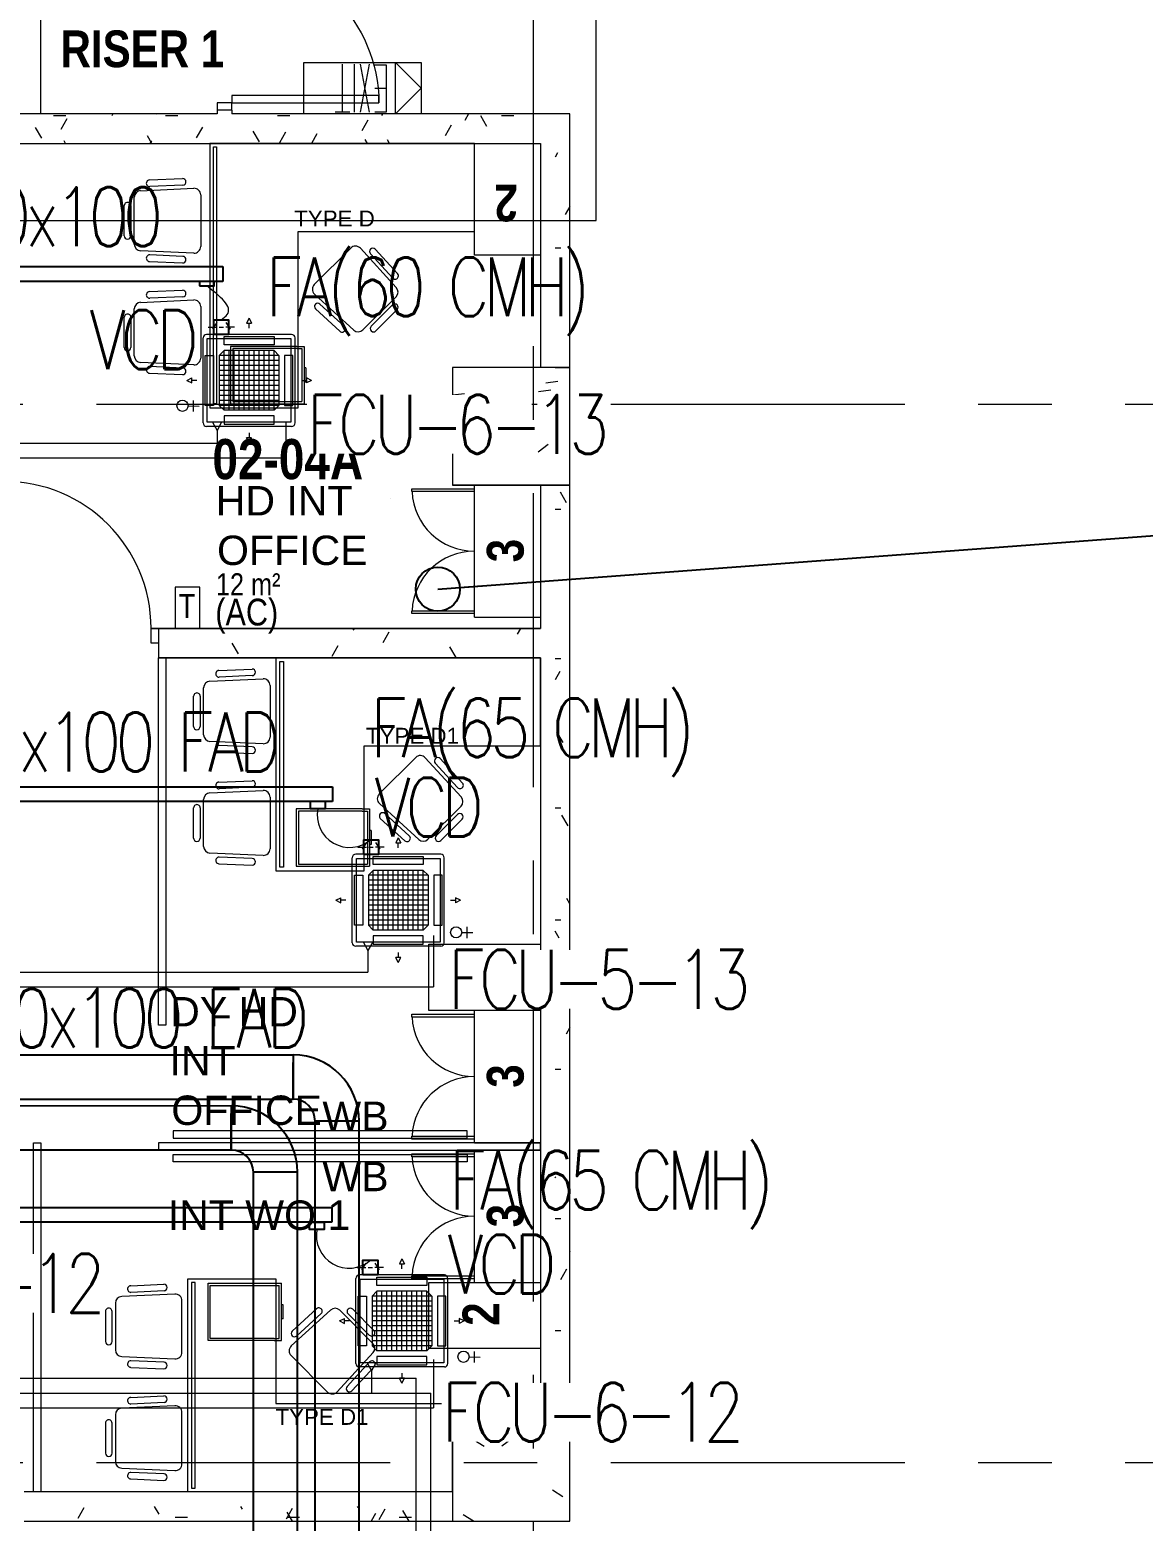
# Model space of a CAD drawing. Header units: millimetres. Extents: x 50620 to 404449, y -131543 to 97.
# Drawn here: x 359962 to 367537, y -64398 to -54251 of the extents above; entities that cross this region are included whole.
import ezdxf

# ---------------------------------------------------------------- set-up
doc = ezdxf.new("R2010")
doc.units = ezdxf.units.MM
for name, pattern in [('CONTINOUS', [0]), ('IDA - Grid Line', [3500, 2000, -500, 500, -500]), ('IDA - Hidden 065', [537.5, 375, -162.5])]:
    doc.linetypes.add(name, pattern=pattern)
for name, color, linetype, lineweight in [('1599_DB_A_BLK2_HQ_R21- LINKVIEW_BLK2_1ST STOREY Toilet JOH$0$S-_COLN----_E', 8, 'Continuous', 9), ('1599_DB_A_BLK2_HQ_R21-2ND STOREY 20230517--$0$A-_DETA----_ED-1', 8, 'Continuous', 9), ('1599_DB_A_BLK2_HQ_R21-2ND STOREY 20230517--$0$A-_DOOR----_E', 8, 'Continuous', 9), ('1599_DB_A_BLK2_HQ_R21-2ND STOREY 20230517--$0$E-_LIGT----_E', 8, 'Continuous', 9), ('1599_DB_A_BLK2_HQ_R21-2ND STOREY 20230517--$0$S-_COLN----_E', 8, 'Continuous', 9), ('A-_DETA----_ED-2', 8, 'IDA - Hidden 065', 9), ('A-_FURT----_E', 8, 'Continuous', 9), ('A-_ROOMNAME_A', 8, 'Continuous', 9), ('A-_WALL----_H-1', 8, 'Continuous', 9), ('A-_WALLPRTN_E', 8, 'Continuous', 9), ('E-_LIGT----_E', 8, 'Continuous', 5), ('FURNITURE', 8, 'Continuous', 9), ('M-_ACMV TX', 6, 'Continuous', 25), ('M-_ACON----_E-N', 7, 'Continuous', 9), ('M-_ARCHI', 8, 'Continuous', 5), ('M-AC-TEXT', 5, 'CONTINOUS', 25), ('M-ACMV_CDP', 190, 'DRAIN_PIPE', 13), ('M-ACMV_FAD', 3, 'Continuous', 25), ('M-ACMV_FAF', 3, 'Continuous', 25), ('M-ACMV_FCU', 5, 'Continuous', 25), ('M-ACMV_FLEXD', 222, 'Continuous', 25), ('M-ACMV_PW', 8, 'REFRIGERANT', 25), ('M-ACMV_REF-P', 134, '500-1-RP', 9), ('M-ACMV_REMOTE', 222, 'Continuous', 5), ('M-FA TEXT', 3, 'Continuous', 25), ('M_ACMV_ANNOTATION', 7, 'Continuous', 20), ('S-_COLN----_E-1', 8, 'Continuous', 5), ('S-_COLN----_E-2', 8, 'Continuous', 5)]:
    doc.layers.add(name, color=color, linetype=linetype, lineweight=lineweight)
doc.layers.add('S-_ANOTGRID_E-1', color=9, linetype='IDA - Grid Line', lineweight=5, true_color=0x808080)
doc.styles.add('1599_DB_A_BLK2_HQ_R21-2ND STOREY 20230517--$0$Arial', font='arial.ttf')
doc.styles.add('Arial', font='arial.ttf', dxfattribs={"width": 0.8, "height": 300})
doc.styles.add('Arial Narrow_2', font='ARIALN.TTF', dxfattribs={"height": 90})
doc.styles.add('Arial Narrow_4', font='ARIALN.TTF', dxfattribs={"height": 375})
doc.styles.add('Arial Narrow_B_2', font='ARIALNB.TTF', dxfattribs={"height": 500})
doc.styles.add('Arial Narrow_B_3', font='ARIALNB.TTF', dxfattribs={"height": 450})
doc.styles.add('Arial Narrow_B_4', font='ARIALNB.TTF', dxfattribs={"height": 500})
doc.styles.add('Arial_3', font='arial.ttf', dxfattribs={"height": 500})
doc.styles.add('ROMANS', font='romans.shx', dxfattribs={"width": 0.8})
doc.styles.get("Standard").update_dxf_attribs({"font": 'arial.ttf'})
doc.linetypes.add('500-1-RP', pattern='A,0.75,-0.5,0.75,-0.5,0.75,-0.5,0.75,-1.7,["RP",Standard,S=1,R=0,X=-1,Y=-0.5],-1.7', length=7.9)
doc.linetypes.add('BATTING', pattern='A,0.0001,-0.1,[134,ltypeshp.shx,S=0.1,R=0,X=-0.1,Y=0],-0.2,[134,ltypeshp.shx,S=0.1,R=180,X=0.1,Y=0],-0.1', length=0.4001)
doc.linetypes.add('DRAIN_PIPE', pattern='A,0.5,-0.2,["D",Standard,S=0.1,R=0,X=-0.1,Y=-0.05],-0.25', length=0.95)
doc.linetypes.add('REFRIGERANT', pattern='A,15,-5.08,["R",Standard,S=2.54,R=0,X=-2.54,Y=-1.27],-5.08', length=25.16)
doc.dimstyles.get("Standard").update_dxf_attribs({"dimtxt": 200, "dimasz": 150, "dimexe": 0.18, "dimexo": 0.0625, "dimgap": 10, "dimtad": 1, "dimtih": 1, "dimtoh": 1, "dimdec": 0, "dimzin": 0, "dimdsep": 46, "dimtxsty": 'Standard', "dimcen": 0.09, "dimclrd": 256, "dimclre": 256, "dimclrt": 256, "dimadec": 0, "dimazin": 0, "dimtfac": 1, "dimtdec": 0, "dimtofl": 0, "dimtmove": 0, "dimatfit": 3, "dimfxl": 1, "dimtolj": 1, "dimtzin": 0, "dimarcsym": 1})
pattern_1 = [(50, (102886.4, 38752.4), (1821.841, -159.39), [190.5, -2095.5]), (355, (102886.4, 38752.4), (-352.428, 1910.567), [152.4, -1676.4]), (100.451, (103038.2, 38739.1), (1469.426, 1751.166), [161.9, -1780.9]), (46.184, (102886.4, 39260.4), (2710.79, -420.428), [285.75, -3143.25]), (96.636, (103112.3, 39225.3), (2374.026, 2474.276), [242.85, -2671.35]), (351.184, (102886.4, 39260.4), (2374.05, 2474.25), [228.6, -2514.6]), (21, (103140.4, 39133.4), (1516.143, -1022.652), [190.5, -2095.5]), (326, (103140.4, 39133.4), (618.02, 1841.88), [152.4, -1676.4]), (71.451, (103266.7, 39048.2), (2134.171, 819.212), [161.9, -1780.9]), (37.5, (102886.4, 38752.4), (30.886, 845.5504), [83.82, -1572.26, 83.82, -1617.98, -1682.75]), (37.5, (102886.4, 38752.4), (30.886, 845.5504), [-3357.88, 83.82, -1598.93]), (7.5, (102886.4, 38752.4), (668.1966, 1001.806), [83.82, -886.46, 83.82, -1534.16, -641.35]), (7.5, (102886.4, 38752.4), (668.1966, 1001.806), [-2588.26, 83.82, -557.53]), (327.5, (102319.95, 38752.4), (1355.9093, -57.2896), [83.82, -551.18, 83.82, -1897.38, -2628.9]), (327.5, (102319.95, 38752.4), (1355.9093, -57.2896), [-2616.2, 83.82, -2545.08]), (317.5, (102066, 38752.4), (1481.293, 254.266), [83.82, -741.68, 83.82, -1231.9, -1866.9]), (317.5, (102066, 38752.4), (1481.293, 254.266), [-2141.22, 83.82, -1783.08])]
pattern_2 = [(360, (102886.37, 38752.37), (1016, 254), [83.82, -678.18, 83.82, -678.18, -4064]), (360, (102886.37, 38752.37), (1016, 254), [-1524, 83.82, -1440.18, 83.82, -678.18, -1778]), (360, (102886.37, 38752.37), (1016, 254), [-3810, 83.82, -424.18, 83.82, -1186.18]), (120, (103267.37, 38879.37), (-727.97045, 752.8818), [83.82, -678.18, 83.82, -678.18, -4064]), (120, (103267.37, 38879.37), (-727.97045, 752.8818), [-1524, 83.82, -1440.18, 83.82, -678.18, -1778]), (120, (103267.37, 38879.37), (-727.97045, 752.8818), [-3810, 83.82, -424.18, 83.82, -1186.18]), (240, (103394.37, 39387.37), (-288.02955, -1006.8818), [83.82, -678.18, 83.82, -678.18, -4064]), (240, (103394.37, 39387.37), (-288.02955, -1006.8818), [-1524, 83.82, -1440.18, 83.82, -678.18, -1778]), (240, (103394.37, 39387.37), (-288.02955, -1006.8818), [-3810, 83.82, -424.18, 83.82, -1186.18])]

# ---------------------------------------------------------------- blocks, each defined once
blk = doc.blocks.new('A$C7208cd76')
at = {"layer": 'M-ACMV_FCU', "lineweight": 15}
for p, q in [((0, 424), (-17, 390)), ((0, 424), (17, 390)), ((289, 313), (-289, 313)), ((-17, 390), (17, 390)), ((0, 356), (0, 390)), ((289, 313), (289, 313)), ((-313, 289), (-313, -289)), ((313, 289), (313, 289)), ((313, 289), (313, -289)), ((-203, 170), (-170, 203)), ((-203, 170), (-203, -170)), ((203, 170), (-203, 170)), ((203, 136), (-203, 136)), ((203, 102), (-203, 102)), ((-170, 203), (170, 203)), ((-170, 203), (-170, -203)), ((-136, 203), (-136, -203)), ((-102, 203), (-102, -203)), ((-68, 203), (-68, -203)), ((-34, 203), (-34, -203)), ((0, 203), (0, -203)), ((34, 203), (34, -203)), ((68, 203), (68, -203)), ((102, 203), (102, -203)), ((136, 203), (136, -203)), ((170, 203), (203, 170)), ((170, 203), (170, -203)), ((203, 170), (203, -170)), ((-424, 0), (-390, 17)), ((-424, 0), (-390, -17)), ((-390, -17), (-390, 17)), ((-356, 0), (-390, 0)), ((203, 68), (-203, 68)), ((203, 34), (-203, 34)), ((203, 0), (-203, 0)), ((356, 0), (390, 0)), ((390, 17), (390, -17)), ((424, 0), (390, 17)), ((424, 0), (390, -17)), ((203, -34), (-203, -34)), ((203, -68), (-203, -68)), ((203, -102), (-203, -102)), ((203, -136), (-203, -136)), ((-170, -203), (-203, -170)), ((203, -170), (-203, -170)), ((-170, -203), (170, -203)), ((170, -203), (203, -170)), ((289, -313), (-289, -313)), ((17, -390), (-17, -390)), ((0, -424), (-17, -390)), ((0, -356), (0, -390)), ((0, -424), (17, -390))]:
    blk.add_line(p, q, dxfattribs=at)
for points in [[(285, 285), (285, -285), (-285, -285), (-285, 285)], [(-170, 242), (170, 242), (170, 298), (-170, 298)], [(-242, 170), (-242, -170), (-298, -170), (-298, 170)], [(242, 170), (242, -170), (298, -170), (298, 170)], [(-170, -242), (170, -242), (170, -298), (-170, -298)]]:
    blk.add_lwpolyline(points, close=True, dxfattribs=at)
for centre, start, end in [((-289, 289), 90, 180), ((289, 289), 0, 90), ((-289, -289), 180, 270), ((289, -289), 270, 0)]:
    blk.add_arc(centre, 23.7, start, end, dxfattribs=at)
blk = doc.blocks.new('A$C49267d6b')
at = {"layer": 'M-_ACON----_E-N', "lineweight": 0}
for p, q in [((-25.4, 76.2), (12.7, 101.6)), ((0, 127), (0, 76.2)), ((-25.4, 25.4), (12.7, 0)), ((0, 63.5), (0, 38.1)), ((0, -25.4), (0, 25.4))]:
    blk.add_line(p, q, dxfattribs=at)
blk = doc.blocks.new('SSO')
at = {"layer": 'M-ACMV_PW', "color": 1, "linetype": 'ByBlock', "lineweight": 5}
for points in [[(1064816, 20822), (1064727, 20823)], [(1064816, 20822), (1064727, 20823)], [(1064771, 20778), (1064772, 20867)], [(1064771, 20778), (1064772, 20867)], [(1064771, 20778), (1064772, 20867)], [(1064771, 20778), (1064772, 20867)], [(1064771, 20778), (1064772, 20867)], [(1064771, 20778), (1064772, 20867)]]:
    blk.add_lwpolyline(points, dxfattribs=at)
blk.add_circle((1064770, 20734), 44.6, dxfattribs=at)
blk.add_circle((1064770, 20734), 44.6, dxfattribs=at)
blk = doc.blocks.new('A$C81577ca4')
at = {"layer": 'M-ACMV_REF-P', "lineweight": 0, "ltscale": 0.75}
for p, q in [((19, -95), (-36, -125)), ((-36, -125), (-86, -125)), ((19, -155), (-36, -125))]:
    blk.add_line(p, q, dxfattribs=at)
blk = doc.blocks.new('Thermostat')
at = {"color": 222, "lineweight": 0}
blk.add_lwpolyline([(817450, 27872), (817750, 27872), (817750, 27372), (817450, 27372)], close=True, dxfattribs=at)
at = {"color": 222, "lineweight": 0, "insert": (817504, 27788), "char_height": 291, "attachment_point": 1, "style": 'Arial Narrow_2'}
blk.add_mtext_dynamic_manual_height_columns('T', width=565.64, gutter_width=1.94, heights=[0], dxfattribs=at)
blk = doc.blocks.new('IDA - Exit Sign - IDA - Exit Sign - Left Side-3615883-BLK 2 2ND STOREY PLAN')
at = {"layer": 'A-_DETA----_ED-2'}
for p, q in [((-514, -115), (-514, -432)), ((-434, -115), (-514, -115)), ((-399, -113), (-336, -438)), ((-336, -113), (-399, -438)), ((-295, -113), (-295, -438)), ((-165, -115), (-265, -115)), ((-215, -115), (-215, -438)), ((-434, -275), (-514, -275)), ((-514, -432), (-434, -432))]:
    blk.add_line(p, q, dxfattribs=at)
at = {"layer": 'E-_LIGT----_E'}
for p, q in [((-750, -275), (-575, -100)), ((-750, -450), (-750, -100)), ((-750, -100), (50, -100)), ((-575, -100), (-575, -450)), ((50, -100), (50, -450)), ((-575, -450), (-750, -275)), ((50, -450), (-750, -450))]:
    blk.add_line(p, q, dxfattribs=at)
blk = doc.blocks.new('1599_DB_A_BLK2_HQ_R21-2ND STOREY 20230517--$0$IDA - Exit Sign - IDA - Exit Sign - Left Side-3615883-LINKVIEW_BLK2_2ND STOREY')
at = {"layer": '1599_DB_A_BLK2_HQ_R21-2ND STOREY 20230517--$0$A-_DETA----_ED-1'}
for p, q in [((-514, -115), (-514, -432)), ((-434, -115), (-514, -115)), ((-399, -113), (-336, -438)), ((-336, -113), (-399, -438)), ((-295, -113), (-295, -438)), ((-165, -115), (-265, -115)), ((-215, -115), (-215, -438)), ((-434, -275), (-514, -275)), ((-514, -432), (-434, -432))]:
    blk.add_line(p, q, dxfattribs=at)
at = {"layer": '1599_DB_A_BLK2_HQ_R21-2ND STOREY 20230517--$0$E-_LIGT----_E'}
for p, q in [((-750, -275), (-575, -100)), ((-750, -450), (-750, -100)), ((-750, -100), (50, -100)), ((-575, -100), (-575, -450)), ((50, -100), (50, -450)), ((-575, -450), (-750, -275)), ((50, -450), (-750, -450))]:
    blk.add_line(p, q, dxfattribs=at)
blk = doc.blocks.new('1599_DB_A_BLK2_HQ_R21-2ND STOREY 20230517--$0$IDA - F - Single - Swing - 1100L X 2200H - B2-TD01-3240952-LINKVIEW_BLK2_2ND STOREY')
at = {"layer": '1599_DB_A_BLK2_HQ_R21-2ND STOREY 20230517--$0$A-_DOOR----_E'}
for p, q in [((-550, 50), (-500, 50)), ((-500, 50), (-500, -50)), ((500, 50), (550, 50)), ((500, -50), (500, 50)), ((-500, -50), (-550, -50)), ((450, -50), (500, -50)), ((450, -1050), (450, -50)), ((500, -50), (500, -1050)), ((550, -50), (500, -50)), ((500, -1050), (450, -1050))]:
    blk.add_line(p, q, dxfattribs=at)
blk.add_arc((500, -50), 1000, 180, 270, dxfattribs=at)
blk = doc.blocks.new('ARCHI 2ND_2024 09 11')
at = {"layer": '1599_DB_A_BLK2_HQ_R21-2ND STOREY 20230517--$0$S-_COLN----_E', "lineweight": 5}
h = blk.add_hatch(dxfattribs=at)
h.set_pattern_fill('FP_3', color=8, style=0, pattern_type=2)
h.set_pattern_definition([(6e-11, (-28420.7, -3975.34), (1016, 254), [83.82, -678.18, 83.82, -678.18, -4064]), (6e-11, (-28420.7, -3975.34), (1016, 254), [-1524, 83.82, -1440.18, 83.82, -678.18, -1778]), (6e-11, (-28420.7, -3975.34), (1016, 254), [-3810, 83.82, -424.18, 83.82, -1186.18]), (120, (-28039.7, -3848.34), (-727.9705, 752.8818), [83.82, -678.18, 83.82, -678.18, -4064]), (120, (-28039.7, -3848.34), (-727.9705, 752.8818), [-1524, 83.82, -1440.18, 83.82, -678.18, -1778]), (120, (-28039.7, -3848.34), (-727.9705, 752.8818), [-3810, 83.82, -424.18, 83.82, -1186.18]), (240, (-27912.7, -3340.34), (-288.0295, -1006.8818), [83.82, -678.18, 83.82, -678.18, -4064]), (240, (-27912.7, -3340.34), (-288.0295, -1006.8818), [-1524, 83.82, -1440.18, 83.82, -678.18, -1778]), (240, (-27912.7, -3340.34), (-288.0295, -1006.8818), [-3810, 83.82, -424.18, 83.82, -1186.18])])
h.paths.add_polyline_path([(-21350, -27025), (-21350, -26825), (-25050, -26825), (-25050, -27025), (-22050, -27025)])
at = {"layer": 'A-_WALL----_H-1', "lineweight": 5}
h = blk.add_hatch(dxfattribs=at)
h.set_pattern_fill('FP_3', color=256, style=0, pattern_type=2)
h.set_pattern_definition(pattern_2)
h.paths.add_polyline_path([(-21350, -35600), (-21350, -29350), (-21450, -29350), (-21450, -35600)])
h.paths.add_polyline_path([(-21350, -28550), (-21350, -26925), (-21450, -26925), (-21450, -28550)])
h = blk.add_hatch(dxfattribs=at)
h.set_pattern_fill('FP_3', color=256, style=0, pattern_type=2)
h.set_pattern_definition(pattern_2)
h.paths.add_polyline_path([(-26012.5, -36400), (-26012.5, -36300), (-32500, -36300), (-32500, -36400), (-27677.6, -36400)])
h.paths.add_polyline_path([(-22150, -36400), (-22150, -36300), (-24912.5, -36300), (-24912.5, -36400)])
at = {"layer": 'S-_COLN----_E-2', "lineweight": 5}
h = blk.add_hatch(dxfattribs=at)
h.set_pattern_fill('FP_40', color=256, style=0, pattern_type=2)
h.set_pattern_definition(pattern_1)
h.paths.add_polyline_path([(-22150, -29350), (-21350, -29350), (-21350, -28550), (-22150, -28550)])
h = blk.add_hatch(dxfattribs=at)
h.set_pattern_fill('FP_40', color=256, style=0, pattern_type=2)
h.set_pattern_definition(pattern_1)
h.paths.add_polyline_path([(-21450, -36400), (-21350, -36400), (-21350, -35600), (-22150, -35600), (-22150, -36400)])
at = {"color": 8, "lineweight": 5}
for p, q in [((-24210.8, -27273.9), (-23985, -27263.9)), ((-24314.5, -27710.8), (-24314.5, -27391.9)), ((-24271.5, -27347), (-23909.5, -27331)), ((-23984, -27308.9), (-24208.8, -27318.8)), ((-23862.5, -27375.9), (-23862.5, -27726.9)), ((-24382.5, -27653.9), (-24382.5, -27448.9)), ((-24337.5, -27448.9), (-24337.5, -27653.9)), ((-23909.5, -27771.8), (-24271.5, -27755.8)), ((-23984, -27793.9), (-24208.8, -27784)), ((-22841.2, -27737.3), (-23089.3, -27985.4)), ((-22531.5, -28006), (-22776.1, -27738.7)), ((-22707.8, -27775.8), (-22555.9, -27941.7)), ((-22522.7, -27911.4), (-22675.3, -27744.7)), ((-24210.8, -27828.9), (-23985, -27838.9)), ((-24271.5, -28106.8), (-23909.5, -28090.7)), ((-24210.8, -28033.6), (-23985, -28023.7)), ((-23984, -28068.6), (-24208.8, -28078.6)), ((-23087.9, -28050.4), (-22820.6, -28295.1)), ((-22758.4, -28293.7), (-22532.9, -28068.2)), ((-24382.5, -28413.7), (-24382.5, -28208.7)), ((-24337.5, -28208.7), (-24337.5, -28413.7)), ((-24314.5, -28470.6), (-24314.5, -28151.7)), ((-23862.5, -28135.7), (-23862.5, -28486.6)), ((-22915.2, -28303.9), (-23081.9, -28151.3)), ((-23050.8, -28118.7), (-22884.8, -28270.7)), ((-22556.9, -28124.7), (-22701.8, -28269.7)), ((-22670, -28301.5), (-22525.1, -28156.6)), ((-23658.5, -28406.5), (-23658.5, -28796.5)), ((-23209, -28406.5), (-23658.5, -28406.5)), ((-23209, -28406.5), (-23159, -28406.5)), ((-23159, -28406.5), (-23159, -28796.5)), ((-23159, -28406.5), (-23159, -28796.5)), ((-23643.5, -28421.5), (-23643.5, -28781.5)), ((-23209, -28421.5), (-23643.5, -28421.5)), ((-23209, -28421.5), (-23174, -28421.5)), ((-23174, -28421.5), (-23174, -28781.5)), ((-23909.5, -28531.6), (-24271.5, -28515.6)), ((-24210.8, -28588.7), (-23985, -28598.7)), ((-23984, -28553.7), (-24208.8, -28543.7)), ((-23148.1, -28553.5), (-23159, -28553.5)), ((-23148.1, -28553.5), (-23148.1, -28649.5)), ((-23148.1, -28649.5), (-23159, -28649.5)), ((-23658.5, -28796.5), (-23159, -28796.5)), ((-23643.5, -28781.5), (-23174, -28781.5)), ((-23738.6, -30612), (-23512.8, -30602)), ((-23842.3, -31049), (-23842.3, -30730)), ((-23799.3, -30685.1), (-23437.3, -30669.1)), ((-23511.8, -30647), (-23736.6, -30656.9)), ((-23390.3, -30714), (-23390.3, -31065)), ((-23910.3, -30992), (-23910.3, -30787)), ((-23865.3, -30787), (-23865.3, -30992)), ((-23437.3, -31109.9), (-23799.3, -31093.9)), ((-23511.8, -31132), (-23736.6, -31122.1)), ((-23738.6, -31167), (-23512.8, -31177)), ((-22399.3, -31203.8), (-22647.5, -31451.9)), ((-22089.7, -31472.5), (-22334.3, -31205.2)), ((-22266, -31242.3), (-22114.1, -31408.3)), ((-22080.9, -31377.9), (-22233.5, -31211.2)), ((-23799.3, -31444.9), (-23437.3, -31428.9)), ((-23738.6, -31371.7), (-23512.8, -31361.8)), ((-23511.8, -31406.8), (-23736.6, -31416.7)), ((-23910.3, -31751.8), (-23910.3, -31546.8)), ((-23865.3, -31546.8), (-23865.3, -31751.8)), ((-23842.3, -31808.7), (-23842.3, -31489.8)), ((-23390.3, -31473.8), (-23390.3, -31824.7)), ((-23212.2, -31553.9), (-23212.2, -31943.9)), ((-22762.7, -31553.9), (-23212.2, -31553.9)), ((-22762.7, -31553.9), (-22712.7, -31553.9)), ((-22712.7, -31553.9), (-22712.7, -31943.9)), ((-22712.7, -31553.9), (-22712.7, -31943.9)), ((-22646, -31516.9), (-22378.7, -31761.6)), ((-22316.5, -31760.2), (-22091, -31534.7)), ((-23197.2, -31568.9), (-23197.2, -31928.9)), ((-22762.7, -31568.9), (-23197.2, -31568.9)), ((-22762.7, -31568.9), (-22727.7, -31568.9)), ((-22727.7, -31568.9), (-22727.7, -31928.9)), ((-22473.4, -31770.4), (-22640.1, -31617.8)), ((-22609, -31585.3), (-22443, -31737.2)), ((-22115, -31591.3), (-22260, -31736.2)), ((-22228.2, -31768), (-22083.2, -31623.1)), ((-22701.7, -31700.9), (-22712.7, -31700.9)), ((-22701.7, -31700.9), (-22701.7, -31796.8)), ((-23437.3, -31869.7), (-23799.3, -31853.7)), ((-22701.7, -31796.8), (-22712.7, -31796.8)), ((-23738.6, -31926.8), (-23512.8, -31936.8)), ((-23511.8, -31891.8), (-23736.6, -31881.9)), ((-23212.2, -31943.9), (-22712.7, -31943.9)), ((-23197.2, -31928.9), (-22727.7, -31928.9)), ((-24338.6, -34798.2), (-24112.8, -34788.2)), ((-23812.2, -34781.1), (-23312.7, -34781.1)), ((-23812.2, -35171.1), (-23812.2, -34781.1)), ((-23797.2, -34796.1), (-23327.7, -34796.1)), ((-23797.2, -35156.1), (-23797.2, -34796.1)), ((-23327.7, -35156.1), (-23327.7, -34796.1)), ((-23312.7, -35171.1), (-23312.7, -34781.1)), ((-23312.7, -35171.1), (-23312.7, -34781.1)), ((-24037.3, -34855.3), (-24399.3, -34871.3)), ((-24111.8, -34833.2), (-24336.6, -34843.1)), ((-23990.3, -35251.2), (-23990.3, -34900.3)), ((-24510.3, -34973.2), (-24510.3, -35178.2)), ((-24465.3, -35178.2), (-24465.3, -34973.2)), ((-24442.3, -34916.3), (-24442.3, -35235.2)), ((-23301.7, -34928.2), (-23312.7, -34928.2)), ((-23301.7, -35024.1), (-23301.7, -34928.2)), ((-23246, -35208.1), (-22978.7, -34963.4)), ((-23073.4, -34954.6), (-23240.1, -35107.2)), ((-23209, -35139.7), (-23043, -34987.8)), ((-22916.5, -34964.8), (-22691, -35190.3)), ((-22715, -35133.7), (-22860, -34988.8)), ((-22828.2, -34957), (-22683.2, -35101.9)), ((-23301.7, -35024.1), (-23312.7, -35024.1)), ((-23362.7, -35171.1), (-23812.2, -35171.1)), ((-23362.7, -35156.1), (-23797.2, -35156.1)), ((-23362.7, -35156.1), (-23327.7, -35156.1)), ((-23362.7, -35171.1), (-23312.7, -35171.1)), ((-24399.3, -35280.1), (-24037.3, -35296.1)), ((-24111.8, -35318.2), (-24336.6, -35308.3)), ((-22999.3, -35521.2), (-23247.5, -35273.1)), ((-22689.7, -35252.5), (-22934.3, -35519.8)), ((-24338.6, -35353.3), (-24112.8, -35363.2)), ((-22866, -35482.7), (-22714.1, -35316.7)), ((-22680.9, -35347.1), (-22833.5, -35513.8)), ((-24037.3, -35615.1), (-24399.3, -35631.1)), ((-24338.6, -35558), (-24112.8, -35548)), ((-24111.8, -35593), (-24336.6, -35602.9)), ((-24442.3, -35676), (-24442.3, -35995)), ((-23990.3, -36011), (-23990.3, -35660)), ((-24510.3, -35733), (-24510.3, -35938)), ((-24465.3, -35938), (-24465.3, -35733)), ((-24399.3, -36039.9), (-24037.3, -36055.9)), ((-24338.6, -36113), (-24112.8, -36123)), ((-24111.8, -36078), (-24336.6, -36068.1))]:
    blk.add_line(p, q, dxfattribs=at)
for points in [[(-22000, -27625), (-22000, -27025), (-23800, -27025), (-23800, -28825), (-23200, -28825), (-23200, -27625)], [(-23775, -27047.8), (-23755, -27047.8), (-23755, -28797.8), (-23775, -28797.8)], [(-21550, -31125), (-21550, -30525), (-23350, -30525), (-23350, -31975), (-22750, -31975), (-22750, -31125)], [(-22150, -35600), (-22150, -36200), (-23950, -36200), (-23950, -34750), (-23350, -34750), (-23350, -35600)]]:
    blk.add_lwpolyline(points, close=True, dxfattribs=at)
for centre, radius, start, end in [((-24209.8, -27296.3), 22.5, 92.52701, 272.53259), ((-23985, -27286.4), 22.5, 272.53259, 90), ((-24269.5, -27391.9), 45, 92.53259, 180), ((-23907.5, -27375.9), 45, 0, 92.53259), ((-24360, -27448.9), 22.5, 0, 180), ((-24360, -27653.9), 22.5, 180, 0), ((-24269.5, -27710.8), 45, 180, 267.46741), ((-24209.8, -27806.4), 22.5, 87.46741, 267.47299), ((-23985, -27816.4), 22.5, 270, 87.46741), ((-23907.5, -27726.9), 45, 267.46741, 0), ((-22809.3, -27769.1), 45, 42.46741, 135), ((-22691.2, -27760.6), 22.5, 45, 222.46741), ((-23057.5, -28017.2), 45, 135, 227.53259), ((-22539.3, -27926.6), 22.5, 222.46741, 42.47299), ((-22564.7, -28036.4), 45, 315, 42.46741), ((-24269.5, -28151.7), 45, 92.53259, 180), ((-24209.8, -28056.1), 22.5, 92.52701, 272.53259), ((-23985, -28046.2), 22.5, 272.53259, 90), ((-23907.5, -28135.7), 45, 0, 92.53259), ((-24360, -28208.7), 22.5, 0, 180), ((-23066, -28135.3), 22.5, 47.53259, 225), ((-22541, -28140.6), 22.5, 315, 135), ((-22900, -28287.3), 22.5, 227.52701, 47.53259), ((-22790.2, -28261.9), 45, 227.53259, 315), ((-22790.2, -28261.9), 45, 227.53259, 315), ((-22685.9, -28285.6), 22.5, 135, 315), ((-24360, -28413.7), 22.5, 180, 0), ((-24269.5, -28470.6), 45, 180, 267.46741), ((-23907.5, -28486.6), 45, 267.46741, 0), ((-24209.8, -28566.2), 22.5, 87.46741, 267.47299), ((-23985, -28576.2), 22.5, 270, 87.46741), ((-23737.6, -30634.4), 22.5, 92.52701, 272.53259), ((-23512.8, -30624.5), 22.5, 272.53259, 90), ((-23797.3, -30730), 45, 92.53259, 180), ((-23435.3, -30714), 45, 0, 92.53259), ((-23887.8, -30787), 22.5, 0, 180), ((-23887.8, -30992), 22.5, 180, 0), ((-23797.3, -31049), 45, 180, 267.46741), ((-23737.6, -31144.6), 22.5, 87.46741, 267.47299), ((-23512.8, -31154.5), 22.5, 270, 87.46741), ((-23435.3, -31065), 45, 267.46741, 0), ((-22367.5, -31235.6), 45, 42.46741, 135), ((-22249.4, -31227.1), 22.5, 45, 222.46741), ((-23797.3, -31489.8), 45, 92.53259, 180), ((-23737.6, -31394.2), 22.5, 92.52701, 272.53259), ((-23512.8, -31384.3), 22.5, 272.53259, 90), ((-23435.3, -31473.8), 45, 0, 92.53259), ((-22615.6, -31483.8), 45, 135, 227.53259), ((-22097.5, -31393.1), 22.5, 222.46741, 42.47299), ((-23887.8, -31546.8), 22.5, 0, 180), ((-22122.8, -31502.9), 45, 315, 42.46741), ((-22624.2, -31601.9), 22.5, 47.53259, 225), ((-22099.1, -31607.2), 22.5, 315, 135), ((-23887.8, -31751.8), 22.5, 180, 0), ((-22458.2, -31753.8), 22.5, 227.52701, 47.53259), ((-22348.4, -31728.4), 45, 227.53259, 315), ((-22348.4, -31728.4), 45, 227.53259, 315), ((-22244.1, -31752.1), 22.5, 135, 315), ((-23797.3, -31808.7), 45, 180, 267.46741), ((-23435.3, -31824.7), 45, 267.46741, 0), ((-23737.6, -31904.3), 22.5, 87.46741, 267.47299), ((-23512.8, -31914.3), 22.5, 270, 87.46741), ((-24337.6, -34820.7), 22.5, 92.52701, 272.53259), ((-24112.8, -34810.7), 22.5, 272.53259, 90), ((-24397.3, -34916.3), 45, 92.53259, 180), ((-24035.3, -34900.3), 45, 0, 92.53259), ((-24487.8, -34973.2), 22.5, 0, 180), ((-23058.2, -34971.2), 22.5, 312.46741, 132.47299), ((-22948.4, -34996.6), 45, 45, 132.46741), ((-22948.4, -34996.6), 45, 45, 132.46741), ((-22844.1, -34972.9), 22.5, 45, 225), ((-23224.2, -35123.1), 22.5, 135, 312.46741), ((-22699.1, -35117.8), 22.5, 225, 45), ((-24487.8, -35178.2), 22.5, 180, 0), ((-23215.6, -35241.2), 45, 132.46741, 225), ((-22722.8, -35222.1), 45, 317.53259, 45), ((-24397.3, -35235.2), 45, 180, 267.46741), ((-24337.6, -35330.8), 22.5, 87.46741, 267.47299), ((-24035.3, -35251.2), 45, 267.46741, 0), ((-22697.5, -35331.9), 22.5, 317.52701, 137.53259), ((-24112.8, -35340.7), 22.5, 270, 87.46741), ((-22849.4, -35497.9), 22.5, 137.53259, 315), ((-24337.6, -35580.4), 22.5, 92.52701, 272.53259), ((-24112.8, -35570.5), 22.5, 272.53259, 90), ((-24035.3, -35660), 45, 0, 92.53259), ((-22967.5, -35489.4), 45, 225, 317.53259), ((-24487.8, -35733), 22.5, 0, 180), ((-24397.3, -35676), 45, 92.53259, 180), ((-24487.8, -35938), 22.5, 180, 0), ((-24397.3, -35995), 45, 180, 267.46741), ((-24035.3, -36011), 45, 267.46741, 0), ((-24337.6, -36090.6), 22.5, 87.46741, 267.47299), ((-24112.8, -36100.5), 22.5, 270, 87.46741)]:
    blk.add_arc(centre, radius, start, end, dxfattribs=at)
at = {"layer": '1599_DB_A_BLK2_HQ_R21- LINKVIEW_BLK2_1ST STOREY Toilet JOH$0$S-_COLN----_E', "color": 8, "lineweight": 5}
for p, q in [((-23750, -26800), (-23750, -26825)), ((-23650, -26800), (-23750, -26800)), ((-23750, -26800), (-23750, -26825)), ((-23650, -26800), (-23650, -26825)), ((-23650, -26800), (-23650, -26825))]:
    blk.add_line(p, q, dxfattribs=at)
blk.add_lwpolyline([(-23650, -26800), (-23750, -26800)], dxfattribs=at)
at = {"layer": '1599_DB_A_BLK2_HQ_R21-2ND STOREY 20230517--$0$A-_DOOR----_E', "color": 8, "lineweight": 5}
for p, q in [((-24200, -30425), (-24200, -30325)), ((-24200, -30325), (-24150, -30325)), ((-24150, -30425), (-24200, -30425))]:
    blk.add_line(p, q, dxfattribs=at)
blk.add_arc((-25200, -30325), 1000, 0, 90, dxfattribs=at)
at = {"layer": '1599_DB_A_BLK2_HQ_R21-2ND STOREY 20230517--$0$S-_COLN----_E', "color": 8, "lineweight": 5}
for p, q in [((-24950, -26825), (-24950, -25650)), ((-23750, -26825), (-32500, -26825)), ((-23750, -26825), (-24950, -26825)), ((-21350, -26825), (-23650, -26825)), ((-21350, -26825), (-23650, -26825)), ((-21350, -28550), (-21350, -26825)), ((-25500, -27025), (-21550, -27025)), ((-21550, -27025), (-21550, -28550)), ((-22150, -28550), (-22150, -29350)), ((-21450, -28550), (-22150, -28550)), ((-21450, -28550), (-21350, -28550)), ((-21350, -28550), (-21450, -28550)), ((-21350, -29350), (-21350, -28550)), ((-21350, -29350), (-22150, -29350)), ((-22150, -29350), (-21350, -29350)), ((-21550, -29350), (-21550, -30325)), ((-21350, -35600), (-21350, -29350)), ((-21550, -30325), (-24200, -30325)), ((-24200, -30325), (-21550, -30325)), ((-21550, -30325), (-24200, -30325)), ((-24150, -30325), (-24150, -30525)), ((-24150, -30325), (-24150, -30525)), ((-24150, -30525), (-24100, -30525)), ((-24150, -33025), (-24150, -30525)), ((-24150, -30525), (-24100, -30525)), ((-24150, -33025), (-24150, -30525)), ((-24150, -30525), (-21550, -30525)), ((-21550, -30525), (-24150, -30525)), ((-24150, -30525), (-21550, -30525)), ((-24100, -30525), (-24100, -33025)), ((-24100, -30525), (-24100, -33025)), ((-21550, -30525), (-21550, -35600)), ((-24100, -33025), (-24150, -33025)), ((-24100, -33025), (-24150, -33025)), ((-25000, -33825), (-24950, -33825)), ((-25000, -36200), (-25000, -33825)), ((-25000, -33825), (-24950, -33825)), ((-25000, -36200), (-25000, -33825)), ((-24950, -33825), (-24950, -36200)), ((-24950, -33825), (-24950, -36200)), ((-21550, -33825), (-24150, -33825)), ((-24150, -33825), (-24150, -33875)), ((-21550, -33825), (-24150, -33825)), ((-24150, -33825), (-24150, -33875)), ((-24150, -33875), (-21550, -33875)), ((-24150, -33875), (-21550, -33875)), ((-21550, -33875), (-21550, -33825)), ((-21550, -33875), (-21550, -33825)), ((-22151.1, -35600), (-22151.1, -36200)), ((-21450, -35600), (-22150, -35600)), ((-21450, -35600), (-21350, -35600)), ((-21350, -35600), (-21450, -35600)), ((-21350, -36400), (-21350, -35600)), ((-21350, -36400), (-21350, -35600)), ((-22150, -36200), (-25062.5, -36200)), ((-24950, -36200), (-25000, -36200)), ((-24950, -36200), (-25000, -36200)), ((-25062.5, -36400), (-22150, -36400)), ((-22150, -36400), (-21350, -36400)), ((-22150, -36400), (-21350, -36400))]:
    blk.add_line(p, q, dxfattribs=at)
at = {"layer": '1599_DB_A_BLK2_HQ_R21-2ND STOREY 20230517--$0$S-_COLN----_E', "color": 8, "linetype": 'Continuous', "lineweight": 5}
for p, q in [((-24864.7, -26835.3), (-24780.9, -26835.3)), ((-24772.4, -26857.2), (-24814.3, -26929.7)), ((-24460.5, -26825), (-24467.3, -26836.8)), ((-24156.8, -26829.8), (-24159.5, -26825)), ((-24102.7, -26835.3), (-24018.9, -26835.3)), ((-23340.7, -26835.3), (-23256.9, -26835.3)), ((-22724.6, -26866.3), (-22766.5, -26938.9)), ((-21816.7, -26835.3), (-21732.9, -26835.3)), ((-24943.7, -26990.8), (-24985.6, -26918.2)), ((-23462.8, -27015.7), (-23504.7, -26943.2)), ((-23071.6, -26959.2), (-23109.5, -27025)), ((-22157.7, -26900.3), (-22199.6, -26972.9)), ((-22577.6, -27025), (-22590.8, -27002.1)), ((-21514.4, -28653.5), (-21431.3, -28642.6)), ((-22150, -28737.2), (-22067.1, -28726.3)), ((-22017.3, -28972.1), (-21894.8, -28826.2)), ((-21865.7, -28985.4), (-21895, -28826.2)), ((-22017.3, -28972.1), (-21865.5, -28985.4)), ((-21565.5, -29123.6), (-21499, -29072.6)), ((-22818.7, -30338.4), (-22826.4, -30325)), ((-22274.1, -30325), (-22276.7, -30329.6)), ((-21687.5, -30325), (-21709.8, -30363.6)), ((-23605.6, -30499.4), (-23647.5, -30426.8)), ((-22581.8, -30349.9), (-22623.7, -30422.5)), ((-22928.8, -30442.9), (-22970.7, -30515.5)), ((-22124.8, -30524.3), (-22166.7, -30451.7)), ((-21396.8, -31102.2), (-21438.7, -31029.6)), ((-21362.8, -31669.2), (-21404.7, -31596.6)), ((-21350, -32199.3), (-21370.6, -32163.5)), ((-21421.7, -32583.1), (-21450, -32534.1)), ((-21446.6, -34063.9), (-21450, -34058.1)), ((-21373.2, -34685.6), (-21415.1, -34758.2)), ((-22005.8, -35729.3), (-21881.7, -35600)), ((-21779.6, -35764.2), (-21798.7, -35600)), ((-22005.8, -35729.3), (-21779.9, -35764.3)), ((-22004, -35845.8), (-21933.3, -35890.8)), ((-21812.6, -35888), (-21746.1, -35837)), ((-21468.4, -36187), (-21397.7, -36232)), ((-24657, -36309.2), (-24698.9, -36381.8)), ((-22791.4, -36306.8), (-22795.3, -36300)), ((-22609.2, -36318.3), (-22651.1, -36390.9)), ((-22444.4, -36399.7), (-22486.3, -36327.1))]:
    blk.add_line(p, q, dxfattribs=at)
at = {"layer": 'A-_FURT----_E', "color": 8, "lineweight": 5}
for p, q in [((-22425, -29375), (-22000, -29375)), ((-22425, -29395), (-22425, -29375)), ((-22000, -29395), (-22425, -29395)), ((-22000, -30250), (-22000, -29350)), ((-21550, -29350), (-22000, -29350)), ((-21550, -29350), (-21550, -30250)), ((-22425, -30205), (-22000, -30205)), ((-22425, -30225), (-22425, -30205)), ((-22000, -30225), (-22425, -30225)), ((-22000, -30250), (-21550, -30250)), ((-22425, -32950), (-22000, -32950)), ((-22425, -32970), (-22425, -32950)), ((-22000, -32970), (-22425, -32970)), ((-22000, -33825), (-22000, -32925)), ((-21550, -32925), (-22000, -32925)), ((-21550, -32925), (-21550, -33825)), ((-22425, -33780), (-22000, -33780)), ((-22425, -33800), (-22425, -33780)), ((-22000, -33800), (-22425, -33800)), ((-22000, -33825), (-21550, -33825)), ((-22000, -34775), (-22000, -33875)), ((-21550, -33875), (-22000, -33875)), ((-21550, -33875), (-21550, -34775)), ((-22425, -33900), (-22000, -33900)), ((-22425, -33920), (-22425, -33900)), ((-22000, -33920), (-22425, -33920)), ((-22425, -34730), (-22000, -34730)), ((-22425, -34750), (-22425, -34730)), ((-22000, -34750), (-22425, -34750)), ((-22000, -34775), (-21550, -34775))]:
    blk.add_line(p, q, dxfattribs=at)
for points in [[(-22000, -27025), (-21550, -27025), (-21550, -27785), (-22000, -27785)], [(-21550, -32475), (-21550, -32925), (-22310, -32925), (-22310, -32475)], [(-21550, -34775), (-21550, -35225), (-22310, -35225), (-22310, -34775)]]:
    blk.add_lwpolyline(points, close=True, dxfattribs=at)
for centre, start, end in [((-22000, -29375), 182.71903, 270), ((-22000, -30225), 90, 177.28097), ((-22000, -32950), 182.71903, 270), ((-22000, -33800), 90, 177.28097), ((-22000, -33900), 182.71903, 270), ((-22000, -34750), 90, 177.28097)]:
    blk.add_arc(centre, 425, start, end, dxfattribs=at)
at = {"layer": 'FURNITURE', "color": 8, "lineweight": 5}
for p, q in [((-22049.3, -33745), (-24049.3, -33745)), ((-24049.3, -33745), (-24049.3, -33795)), ((-22049.3, -33795), (-22049.3, -33745)), ((-24049.3, -33795), (-22049.3, -33795)), ((-24049.3, -33955), (-24049.3, -33905)), ((-24049.3, -33905), (-22049.3, -33905)), ((-22049.3, -33955), (-24049.3, -33955)), ((-22049.3, -33905), (-22049.3, -33955))]:
    blk.add_line(p, q, dxfattribs=at)
for points in [[(-23325, -30550), (-23300, -30550), (-23300, -31950), (-23325, -31950)], [(-23925, -36175), (-23900, -36175), (-23900, -34775), (-23925, -34775)]]:
    blk.add_lwpolyline(points, close=True, dxfattribs=at)
at = {"layer": 'S-_ANOTGRID_E-1', "color": 8, "lineweight": 5}
for p, q in [((-21600, 26594.8), (-21600, -83806.9)), ((-38572.1, -28800), (17962.1, -28800)), ((-38572.1, -36000), (17962.1, -36000))]:
    blk.add_line(p, q, dxfattribs=at)
at = {"layer": 'S-_COLN----_E-1', "lineweight": 5}
for p, q in [((-21450, -28550), (-22150, -28550)), ((-22150, -28550), (-22150, -29350)), ((-21350, -29350), (-21350, -28550)), ((-22150, -29350), (-21450, -29350)), ((-21350, -35600), (-22150, -35600)), ((-22150, -35600), (-22150, -36400)), ((-21350, -36400), (-21350, -35600)), ((-22150, -36400), (-21350, -36400))]:
    blk.add_line(p, q, dxfattribs=at)
at = {"layer": '1599_DB_A_BLK2_HQ_R21-2ND STOREY 20230517--$0$S-_COLN----_E', "color": 8, "lineweight": 5, "xscale": -1, "rotation": 90.00000000005852}
blk.add_blockref('1599_DB_A_BLK2_HQ_R21-2ND STOREY 20230517--$0$IDA - F - Single - Swing - 1100L X 2200H - B2-TD01-3240952-LINKVIEW_BLK2_2ND STOREY', (-23700, -26250), dxfattribs=at)
at = {"layer": '1599_DB_A_BLK2_HQ_R21-2ND STOREY 20230517--$0$S-_COLN----_E', "color": 8, "lineweight": 5, "rotation": 180.0000000000585}
blk.add_blockref('1599_DB_A_BLK2_HQ_R21-2ND STOREY 20230517--$0$IDA - Exit Sign - IDA - Exit Sign - Left Side-3615883-LINKVIEW_BLK2_2ND STOREY', (-23111.7, -26925), dxfattribs=at)
at = {"layer": 'A-_FURT----_E', "lineweight": 5, "rotation": 180}
blk.add_blockref('IDA - Exit Sign - IDA - Exit Sign - Left Side-3615883-BLK 2 2ND STOREY PLAN', (-23111.7, -26925), dxfattribs=at)
at = {"color": 8, "lineweight": 5, "style": 'Arial_3'}
for s, p in [('HD INT', (-23760.1, -29557.1)), ('OFFICE', (-23751.2, -29894)), ('DY HD', (-24070, -33033.7)), ('INT', (-24074.5, -33367)), ('OFFICE', (-24061.9, -33703.9)), ('INT WO 1', (-24086.6, -34417.8))]:
    blk.add_text(s, height=200, dxfattribs=at).set_placement(p)
at = {"layer": '1599_DB_A_BLK2_HQ_R21-2ND STOREY 20230517--$0$S-_COLN----_E', "color": 8, "lineweight": 5, "extrusion": (5.42101e-20, -1.69407e-21, -1), "style": '1599_DB_A_BLK2_HQ_R21-2ND STOREY 20230517--$0$Arial', "text_generation_flag": 2}
for p in [(23034.3, -33745), (23034.3, -34155)]:
    blk.add_text('WB', height=200, rotation=360, dxfattribs=at).set_placement(p)
at = {"layer": 'A-_FURT----_E', "color": 8, "lineweight": 5, "char_height": 250, "width": 196.413, "attachment_point": 1, "style": 'Arial Narrow_B_4'}
for s, insert, rotation in [('2', (-21704.4, -27555.7), 180), ('3', (-21915.5, -29875.7), 90), ('2', (-22080.7, -32770.6), 90), ('3', (-21915.5, -33450.7), 90), ('3', (-21915.5, -34400.7), 90), ('2', (-22080.7, -35070.6), 90)]:
    blk.add_mtext(s, dxfattribs=dict(at, insert=insert, rotation=rotation))
at = {"layer": 'A-_ROOMNAME_A', "color": 8, "lineweight": 5}
for s, height, style, p in [('02-04A', 272.93, 'Arial Narrow_B_2', (-23782.4, -29310)), ('12 m²', 150, 'Arial Narrow_4', (-23758.6, -30100.4)), ('(AC)', 181.95, 'Arial Narrow_4', (-23762.9, -30305.4))]:
    blk.add_text(s, height=height, dxfattribs=dict(at, style=style)).set_placement(p)
at = {"layer": 'A-_ROOMNAME_A', "color": 8, "lineweight": 5, "insert": (-24816, -25840.1), "char_height": 250, "width": 1750.853, "attachment_point": 1, "style": 'Arial Narrow_B_3'}
blk.add_mtext('ELECT RISER 1', dxfattribs=at)
at = {"layer": 'A-_WALLPRTN_E', "color": 8, "lineweight": 5, "style": 'Arial_3'}
for s, p in [('TYPE D', (-23226.4, -27590.7)), ('TYPE D1', (-22738, -31110.7)), ('TYPE D1', (-23353.4, -35744.6))]:
    blk.add_text(s, height=108.74, dxfattribs=at).set_placement(p)

msp = doc.modelspace()

# ---------------------------------------------------------------- block references
at = {"layer": 'M-_ARCHI', "lineweight": 5, "extrusion": (0.000419962, 1.0854e-05, 1), "rotation": 359.9999887056363}
msp.add_blockref('ARCHI 2ND_2024 09 11', (384987, -27998, 422), dxfattribs=at)

# ---------------------------------------------------------------- next in the draw order: linework, layer by layer
at = {"layer": 'M-ACMV_CDP', "ltscale": 2.5}
for p, q in [((363816, -55548), (363816, -49086)), ((359429, -55548), (363816, -55548)), ((361704, -56924), (361704, -57163)), ((359429, -57163), (361704, -57163)), ((362708, -60412), (362708, -60763)), ((355538, -60763), (362708, -60763)), ((362708, -63299), (362708, -63626)), ((355579, -63626), (362708, -63626))]:
    msp.add_line(p, q, dxfattribs=at)
at = {"layer": 'M-ACMV_FAD'}
for p, q in [((359076, -55862), (361276, -55862)), ((361276, -55862), (361276, -55962)), ((361276, -55962), (359076, -55962)), ((362413, -57437), (362413, -57437)), ((359076, -59401), (362021, -59401)), ((362021, -59401), (362021, -59501)), ((362021, -59501), (359026, -59501)), ((352379, -61226, 5), (361753, -61226, -6)), ((361753, -61226, -6), (361753, -61526, -6)), ((361753, -61526, 0), (361753, -61276, 0)), ((361333, -61573, -13), (352029, -61574, -16)), ((352379, -61526, 5), (361753, -61526, -6)), ((361333, -61573, -13), (361333, -61873, -13)), ((361333, -61873, -7), (361333, -61623, -7)), ((362203, -61676, -6), (361903, -61676, -6)), ((361904, -71198), (361903, -61676, -6)), ((362204, -71197, 0), (362203, -61676, -6)), ((361333, -61873, -7), (352029, -61874, -16)), ((361783, -62023, -13), (361483, -62023, -13)), ((361484, -70856, -8), (361483, -62023, -13)), ((361784, -70853, -12), (361783, -62023, -13)), ((359076, -62263), (362016, -62263)), ((362016, -62263), (362016, -62363)), ((362016, -62363), (359076, -62363))]:
    msp.add_line(p, q, dxfattribs=at)
for points in [[(361116, -55993), (361216, -55993), (361216, -55962), (361116, -55962)], [(361215, -56323), (361215, -56223), (361315, -56223), (361315, -56323)], [(362234, -59861), (362234, -59761), (362334, -59761), (362334, -59861)], [(361866, -62363), (361966, -62363), (361966, -62413), (361866, -62413)], [(362229, -62723), (362229, -62623), (362329, -62623), (362329, -62723)]]:
    msp.add_lwpolyline(points, close=True, dxfattribs=at)
msp.add_lwpolyline([(361971, -59501), (361971, -59551), (361871, -59551), (361871, -59501)], dxfattribs=at)
for centre, radius in [((361753, -61676, -6), 450), ((361333, -62023, -13), 450), ((361753, -61676, -6), 150), ((361333, -62023, -13), 150)]:
    msp.add_arc(centre, radius, 0, 90, dxfattribs=at)
at = {"layer": 'M-ACMV_FLEXD', "color": 3, "linetype": 'BATTING', "lineweight": 0}
for centre in [(362139, -59592), (362134, -62455)]:
    msp.add_arc(centre, 222, 169.2438, 310.8085, dxfattribs=at)
at = {"layer": 'M-ACMV_FLEXD', "color": 3, "linetype": 'BATTING', "lineweight": 0, "ltscale": 2}
msp.add_spline([(361265, -56223), (361305, -56188), (361166, -55993)], degree=3, dxfattribs=at)
at = {"layer": 'M-ACMV_REF-P', "color": 67, "ltscale": 0.25, "true_color": 0x727430}
for p, q in [((361236, -57026), (361236, -57063)), ((359229, -57063), (361236, -57063)), ((362287, -63426), (362287, -63526)), ((355111, -63526), (362691, -63526)), ((362691, -79234), (362691, -63526))]:
    msp.add_line(p, q, dxfattribs=at)
at = {"layer": 'M-ACMV_REF-P', "color": 116, "ltscale": 0.25, "true_color": 0x136734}
for p, q in [((362263, -60565), (362263, -60663)), ((355117, -60663), (362263, -60663)), ((357836, -63426), (362591, -63426)), ((362591, -79334), (362591, -63426))]:
    msp.add_line(p, q, dxfattribs=at)

# ---------------------------------------------------------------- next in the draw order: block references
at = {"layer": 'M-_ACMV TX', "xscale": -1.181061443391948, "yscale": 1.181061443391948, "zscale": 1.181061443391948, "rotation": 90}
for p in [(361325, -56273), (362344, -59811), (362339, -62673)]:
    msp.add_blockref('A$C49267d6b', p, dxfattribs=at)
at = {"layer": 'M-ACMV_FAD', "rotation": 89.99999999999999}
for p in [(361111, -56940), (362138, -60479), (362162, -63340)]:
    msp.add_blockref('A$C81577ca4', p, dxfattribs=at)
at = {"layer": 'M-ACMV_FAF', "rotation": 270}
for p in [(361454, -56636), (362469, -60173), (362494, -63036)]:
    msp.add_blockref('A$C7208cd76', p, dxfattribs=at)
at = {"layer": 'M-ACMV_PW', "color": 1, "linetype": 'ByBlock', "lineweight": 5, "xscale": 0.85, "yscale": 0.85, "zscale": 0.85, "rotation": 270}
for p in [(343377, 848246, 539), (345239, 844663), (345289, 841775)]:
    msp.add_blockref('SSO', p, dxfattribs=at)
at = {"layer": 'M-ACMV_REMOTE', "lineweight": 5, "xscale": -0.5625, "yscale": 0.5625, "zscale": 0.5625}
msp.add_blockref('Thermostat', (820935, -73720), dxfattribs=at)

# ---------------------------------------------------------------- next in the draw order: texts
at = {"layer": 'M-AC-TEXT', "insert": (358419, -62980), "char_height": 400, "width": 1596.14, "attachment_point": 7, "line_spacing_factor": 0.8, "style": 'ROMANS', "bg_fill": 3, "box_fill_scale": 1, "bg_fill_color": 256, "bg_fill_transparency": 0}
msp.add_mtext('{\\Fsimplex|c0;\\T0.8;FCU-5-12}', dxfattribs=at)
at = {"layer": 'M-FA TEXT', "linetype": 'Continuous', "insert": (359231, -55722), "char_height": 400, "width": 2683.47, "attachment_point": 7, "rotation": 0.0123, "line_spacing_factor": 0.8, "style": 'Arial'}
msp.add_mtext('{\\Fromans|c0;\\T0.8;100x100 }', dxfattribs=at)
at = {"layer": 'M-FA TEXT', "char_height": 400, "attachment_point": 7, "line_spacing_factor": 0.8, "style": 'ROMANS'}
for s, insert, width in [('{\\Fsimplex|c0;\\T0.8;FA(60 CMH)}', (361567, -56333), 2416.02), ('{\\Fsimplex|c0;\\T0.8;VCD}', (360369, -56559, 271), 701.78), ('{\\Fsimplex|c0;\\T0.8;FA(65 CMH)}', (362279, -59333), 2416.02), ('{\\Fsimplex|c0;\\T0.8;VCD}', (362308, -59740), 974.81), ('{\\Fsimplex|c0;\\T0.8;FA(65 CMH)}', (362815, -62411), 2380.49), ('{\\Fsimplex|c0;\\T0.8;VCD}', (362803, -62850), 1349.02)]:
    msp.add_mtext(s, dxfattribs=dict(at, insert=insert, width=width))
at = {"layer": 'M-FA TEXT', "linetype": 'Continuous', "char_height": 400, "attachment_point": 7, "line_spacing_factor": 0.8, "style": 'Arial'}
for s, insert, width in [('{\\Fromans|c0;\\T0.8;100x100 FAD}', (359180, -59296), 2702.35), ('{\\Fsimplex|c0;\\T0.8;100x100 FAD}', (359372, -61175, -271), 2573.88)]:
    msp.add_mtext(s, dxfattribs=dict(at, insert=insert, width=width))

# ---------------------------------------------------------------- next in the draw order: leaders
at = {"layer": 'M_ACMV_ANNOTATION'}
msp.add_leader([(362738, -58056, 809), (369693, -57536, 806), (380275, -57536, 801)], dimstyle='Standard', override={"dimasz": 300, "dimtad": 0, "dimldrblk": 'DotBlank', "dimfxl": 100, "dimarcsym": 2}, dxfattribs=at)

# ---------------------------------------------------------------- next in the draw order: texts
at = {"layer": 'M-AC-TEXT', "char_height": 400, "attachment_point": 7, "line_spacing_factor": 0.8, "style": 'ROMANS', "bg_fill": 3, "box_fill_scale": 1, "bg_fill_color": 256, "bg_fill_transparency": 0}
for s, insert, width in [('{\\T0.8;FCU-6-13}', (361847, -57135, -574), 1528.57), ('{\\Fsimplex|c0;\\T0.8;FCU-5-13}', (362808, -60911), 1859.76), ('\\pt1600;{\\Fsimplex|c0;\\T0.8;FCU-6-12}', (362765, -63857), 2084.98)]:
    msp.add_mtext(s, dxfattribs=dict(at, insert=insert, width=width))

doc.saveas('drawing.dxf')
